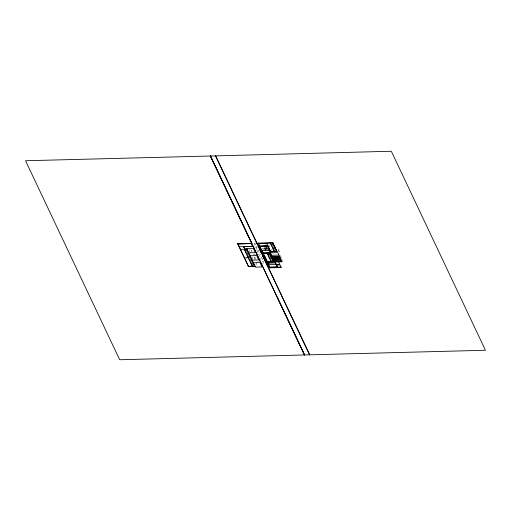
<?xml version="1.0" encoding="UTF-8"?>
<svg xmlns="http://www.w3.org/2000/svg" width="511" height="511" viewBox="0 0 511 511"><rect width="100%" height="100%" fill="white"/><g stroke="black" fill="none" stroke-linecap="round" stroke-linejoin="round"><path stroke-width="0.38" stroke-dasharray="2.56 1.92" d="M249.042 251.438L249.572 249.33M250.773 252.945L251.489 250.141L252.958 250.103M253.961 245.497L254.67 242.693L253.194 242.731M252.306 259.409L253.552 254.497L255.756 254.44M256.196 249.157L256.733 247.049L254.67 242.693M254.267 259.256L254.804 257.148L256.273 257.11M257.397 252.773L258.106 249.968L255.902 250.026M255.979 265.024L256.867 261.511L258.336 261.472M259.639 256.433L260.169 254.325L258.106 249.968M260.719 259.786L261.428 256.976L259.952 257.014M262.775 264.149L263.491 261.338L261.428 256.976M270.728 251.157L271.047 249.892L272.548 249.853M277.978 251.897L278.533 249.694L277.039 249.738M265.094 245.082L266.595 245.044M254.523 247.107L256.733 247.049M262.309 248.908L263.759 248.87M262.271 249.055L263.689 249.017M256.49 254.421L260.169 254.325M262.015 261.377L263.491 261.338M278.533 249.694L279.702 252.159M280.258 255.5L282.506 260.259M268.837 244.986L270.006 247.452M251.489 250.141L252.076 251.386M254.804 257.148L255.979 259.645"/><path stroke-width="0.77" d="M258.259 246.296L267.911 245.932L270.632 251.687M210.468 156.015L25.55 160.741L119.676 359.75L485.45 350.259L391.324 151.25L210.468 156.015L304.601 355.024L277.262 297.23M237.845 243.811L248.487 266.423M239.231 246.743L253.194 246.379M246.73 249.196L254.836 266.231M243.364 246.711L248.295 246.506M251.897 243.492L237.902 243.926L251.897 243.492L210.487 155.944M252.491 246.474L251.227 243.581M256.88 243.364L273.021 242.949M254.765 266.186L248.314 266.429L254.785 266.116M259.531 249.093L261.479 253.328L269.489 253.117L273.5 261.594L267.24 261.753L264.564 256.094L263.082 256.107M267.477 265.886L262.852 255.998L309.768 354.819M265.439 250.486L265.822 248.959L268.812 248.883M266.263 247.548L265.522 250.479L264.359 248.027L268.096 247.918L269.265 250.384L261.887 250.575M267.911 245.932L258.049 246.334M267.279 261.606L268.077 261.664M269.489 253.117L261.498 253.252M272.759 242.91L276.86 251.559M272.817 243.025L272.299 243.038M273.609 259.799L273.768 259.166M273.89 259.16L274.12 260.61M273.5 261.594L268.978 261.568M273.692 261.517L267.106 261.613M276.802 251.559L270.549 251.738L277.013 251.406M275.793 264.423L276.049 263.401M258.783 246.168L257.653 243.523L258.662 243.498M248.282 246.583L253.194 246.455M262.814 256.145L264.564 256.094M268.799 261.568L267.394 261.606L272.944 261.46M267.374 261.683L273.519 261.517L269.476 252.856M251.668 243.383L237.692 243.741L248.403 266.397L255.015 266.225M256.995 243.249L272.957 242.834L277.064 251.521L270.46 251.687L267.738 245.938M271.015 244.494L273.481 244.43M258.189 246.257L267.892 246.002M271.68 245.906L274.151 245.842M259.703 247.381L260.367 247.362M272.35 247.318L274.816 247.247M244.718 249.061L246.87 249.004M240.47 249.362L246.902 249.196L244.75 249.253L243.53 246.558M260.527 249.125L261.191 249.106M273.015 248.723L275.48 248.659M244.929 250.671L247.394 250.607M273.679 250.135L276.144 250.071M261.351 250.863L262.015 250.844M245.593 252.083L248.059 252.019M248.685 252.836L255.308 252.664L253.245 248.308L246.628 248.48L255.443 267.125L262.066 266.953L260.003 262.59L253.379 262.763M262.175 252.606L262.833 252.587M246.264 253.488L248.729 253.424M261.638 253.06L277.792 252.632L282.123 261.779L266.704 262.181M263.306 253.315L262.296 253.341L263.535 255.966L264.545 255.941M246.928 254.9L249.394 254.836M267.707 254.516L270.178 254.452M270.472 254.593L271.137 254.574M250.064 255.756L256.688 255.583L258.751 259.939L252.127 260.112M271.475 255.289L278.961 255.098M247.592 256.305L250.058 256.241M262.833 256.068L264.615 256.209M268.377 255.928L270.843 255.864M264.027 256.522L264.692 256.503M271.296 256.337L271.961 256.318M272.063 256.535L279.549 256.343M244.482 257.838L250.735 257.672M272.318 257.078L278.98 256.905M269.041 257.333L271.507 257.269M272.574 257.627L280.06 257.429M264.851 258.266L265.516 258.247M272.12 258.074L272.785 258.055M272.836 258.17L279.491 257.998M248.94 259.147L251.406 259.083M269.706 258.745L272.178 258.681M273.091 258.713L279.753 258.54M273.347 259.256L280.009 259.083M265.675 260.003L266.333 259.99M272.944 259.818L280.264 259.626M249.604 260.553L252.07 260.489M270.376 260.15L272.842 260.086M273.992 260.616L279.881 260.687M250.269 261.964L252.734 261.9M274.343 261.357L281.861 261.236M266.972 261.689L274.426 261.543M250.939 263.376L253.405 263.312M275.474 262.916L268.907 263.088L268.332 261.862M267.528 263.925L268.192 263.906M251.604 264.781L254.069 264.717M268.352 265.663L269.016 265.65M269.687 267.074L277.173 266.883L274.854 261.971M269.176 267.406L281.076 267.093M253.284 246.423L253.501 246.883M278.719 256.362L281.037 261.262M278.15 256.931L278.667 258.017M278.923 258.56L279.44 259.652M277.326 256.95L277.843 258.036M278.099 258.585L278.616 259.671M270.351 243.089L274.356 251.565M276.502 256.969L277.013 258.061M277.275 258.604L277.786 259.69M278.597 261.875L279.76 264.321L268.524 264.609L268.946 262.941L268.364 261.715M275.672 256.995L276.189 258.081M276.445 258.623L276.962 259.716M274.835 257.014L275.352 258.1M275.608 258.649L276.125 259.735M273.998 257.039L274.509 258.125M274.771 258.668L275.282 259.754M273.155 257.059L273.672 258.144M273.928 258.687L274.445 259.78M266.557 243.185L270.734 252.012M277.767 267.183L276.732 264.985L280.034 264.902L281.28 267.534L269.38 267.841L263.727 255.973M269.156 250.39L274.637 261.977M269.648 252.849L273.768 261.555M271.782 261.606L271.993 262.047M267.042 253.111L271.054 261.587M269.144 261.677L269.348 262.111M258.611 243.396L259.939 246.206M263.254 253.207L267.259 261.683M259.837 246.251L263.044 253.022M264.43 255.954L267.157 261.728M267.368 262.162L269.834 267.387M259.179 246.27L262.379 253.041M215.642 155.81L257.052 243.364M258.438 246.289L261.696 253.175M215.463 155.81L309.577 354.896M210.315 155.944L251.725 243.492M253.111 246.43L304.441 354.953M243.76 246.672L244.89 249.055M244.264 249.266L252.281 266.212"/></g></svg>
